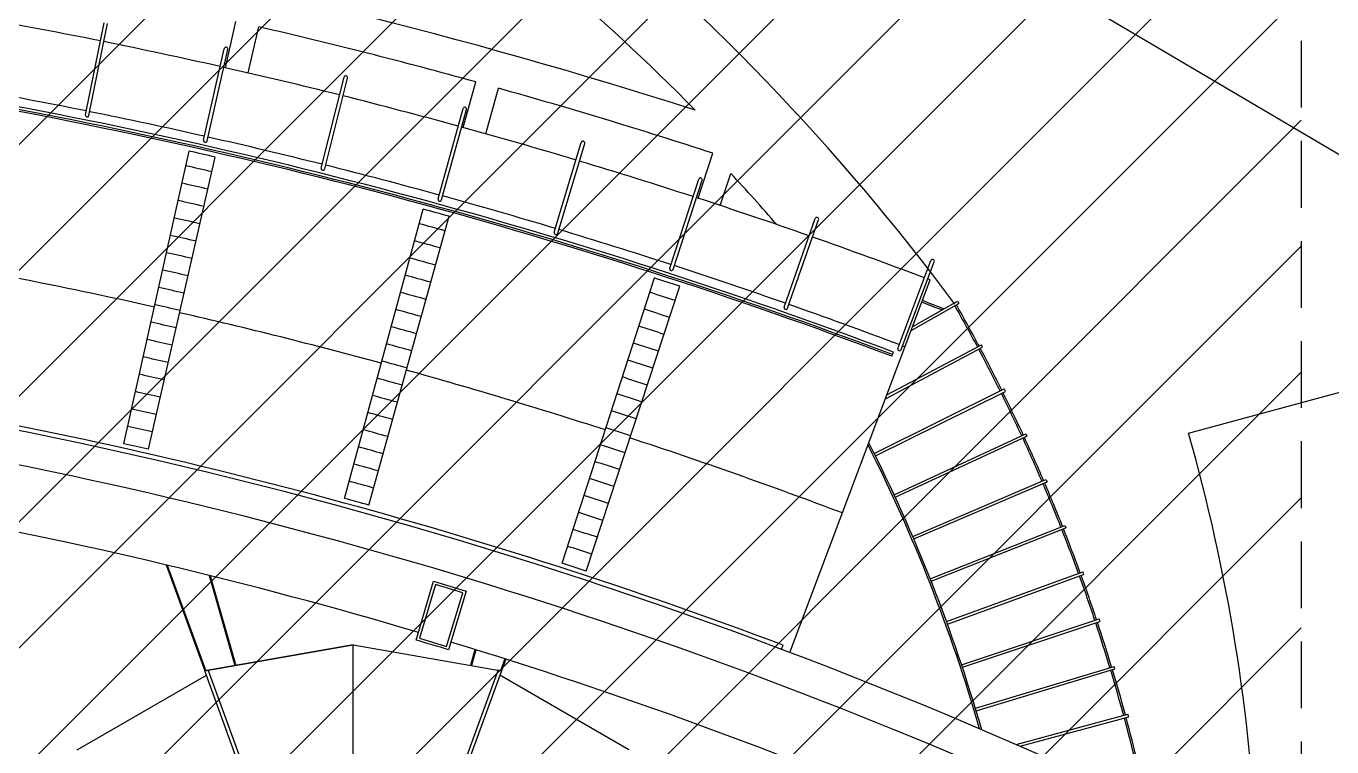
# Model space of a CAD drawing. Extents: x 23317406 to 24383751, y 42324270 to 43451021.
# Drawn here: x 24117578 to 24127362, y 43011568 to 43016968 of the extents above; entities that cross this region are included whole.
import ezdxf

# ---------------------------------------------------------------- set-up
doc = ezdxf.new("R2010")
doc.units = 0
doc.header["$MEASUREMENT"] = 0
doc.linetypes.add('DASHED', pattern=[0.75, 0.5, -0.25])
doc.layers.add('CT', color=9, linetype='CONTINUOUS')
doc.layers.add('墙', color=7, linetype='CONTINUOUS')

msp = doc.modelspace()

# ---------------------------------------------------------------- linework, layer by layer
at = {"layer": 'CT', "color": 6, "linetype": 'ByBlock'}
for p, q in [((24132685.25833, 43012885.96078, -1), (24118729.10529, 43021143.69129, -1)), ((24118022.01033, 43016303.42917, -1), (24118161.24283, 43016991.95929, -1)), ((24118048.14794, 43016298.1437, -1), (24118187.38044, 43016986.67382, -1)), ((24119071.61985, 43016656.11156, -1), (24119150.10883, 43017001.84753, -1)), ((24119241.10115, 43016617.24724, -1), (24119321.09669, 43016962.63774, -1)), ((24118907.79482, 43016113.97661, -1), (24119062.85156, 43016799.11661, -1)), ((24118933.80374, 43016108.09043, -1), (24119088.86048, 43016793.23043, -1)), ((24119788.97996, 43015904.16912, -1), (24119959.77865, 43016585.55538, -1)), ((24119814.84638, 43015897.68535, -1), (24119985.64507, 43016579.07161, -1)), ((24120853.72017, 43016208.13178, -1), (24120948.05059, 43016549.88557, -1)), ((24121021.23149, 43016161.50233, -1), (24121117.05095, 43016502.84162, -1)), ((24120665.09807, 43015674.11806, -1), (24120851.54806, 43016351.38892, -1)), ((24120690.80827, 43015667.04015, -1), (24120877.25826, 43016344.31101, -1)), ((24121535.68416, 43015423.94552, -1), (24121737.68649, 43016096.74154, -1)), ((24121561.22448, 43015416.27722, -1), (24121763.22681, 43016089.07323, -1)), ((24118309.98806, 43013839.16887, -1), (24118800.16385, 43016031.02737, -1)), ((24118493.88247, 43013797.551, -1), (24118995.23076, 43015986.88101, -1)), ((24122613.29495, 43015678.54322, -1), (24122723.26657, 43016015.5894, -1)), ((24122778.48072, 43015624.24762, -1), (24122858.23795, 43015865.12504, -1)), ((24122400.27617, 43015153.78428, -1), (24122617.72363, 43015821.74837, -1)), ((24122425.63306, 43015145.52966, -1), (24122643.08053, 43015813.49374, -1)), ((24119963.14725, 43013429.25988, -1), (24120553.76066, 43015596.21438, -1)), ((24120144.92956, 43013379.21594, -1), (24120746.58714, 43015543.13002, -1)), ((24123258.41522, 43014863.77773, -1), (24123491.1924, 43015526.55537, -1)), ((24123283.57523, 43014854.94116, -1), (24123516.35241, 43015517.7188, -1)), ((24124109.64586, 43014554.07977, -1), (24124357.62923, 43015211.31921, -1)), ((24124134.59564, 43014544.66596, -1), (24124382.579, 43015201.90539, -1)), ((24121595.67132, 43012943.6408, -1), (24122285.46865, 43015081.09153, -1)), ((24121774.95564, 43012885.277, -1), (24122475.64538, 43015019.18184, -1)), ((24123299.9876, 43012276.01922, -1), (24124352.73467, 43015066.15354, -1)), ((24124210.37355, 43014688.84861, -1), (24124565.695, 43014890.69928, -1)), ((24124221.42014, 43014718.12581, -1), (24124555.81616, 43014908.08918, -1)), ((24124555.81616, 43014908.08918, -1), (24124565.695, 43014890.69928, -1)), ((24124017.05611, 43014176.49229, -1), (24124745.17788, 43014563.6415, -1)), ((24124027.74766, 43014204.82848, -1), (24124735.78845, 43014581.30045, -1)), ((24124065.79366, 43014494.51099, -1), (24124070.50056, 43014506.98588, -1)), ((24124070.50056, 43014506.98588, -1), (24124077.56093, 43014525.69822, -1)), ((24124745.17788, 43014563.6415, -1), (24124735.78845, 43014581.30045, -1)), ((24126288.56962, 43013918.92291, -1), (24128021.84903, 43014387.19909, -1)), ((24123933.22435, 43013766.44297, -1), (24124906.56609, 43014249.61401, -1)), ((24123942.11706, 43013748.52874, -1), (24124915.45879, 43014231.69977, -1)), ((24124915.45879, 43014231.69977, -1), (24124906.56609, 43014249.61401, -1)), ((24124081.56274, 43013457.48314, -1), (24125068.01591, 43013913.28849, -1)), ((24125068.01591, 43013913.28849, -1), (24125076.40496, 43013895.13294, -1)), ((24124089.95179, 43013439.32759, -1), (24125076.40496, 43013895.13294, -1)), ((24124221.21664, 43013144.50191, -1), (24125220.01204, 43013572.58616, -1)), ((24124229.09547, 43013126.1192, -1), (24125227.89087, 43013554.20345, -1)), ((24125220.01204, 43013572.58616, -1), (24125227.89087, 43013554.20345, -1)), ((24124352.07713, 43012827.74334, -1), (24125362.43593, 43013227.77268, -1)), ((24125362.43593, 43013227.77268, -1), (24125369.79842, 43013209.17715, -1)), ((24124359.43962, 43012809.14781, -1), (24125369.79842, 43013209.17715, -1)), ((24118627.73966, 43012931.02356, -1), (24118916.65499, 43012137.2352, -1)), ((24118631.62412, 43012930.0971, -1), (24118919.98832, 43012137.82296, -1)), ((24118635.50876, 43012929.17015, -1), (24118923.32166, 43012138.41072, -1)), ((24118950.13378, 43012852.58525, -1), (24119142.1128, 43012176.9895, -1)), ((24118953.86206, 43012851.65982, -1), (24119145.41276, 43012177.57137, -1)), ((24118957.59046, 43012850.73392, -1), (24119148.71271, 43012178.15324, -1)), ((24124474.04218, 43012507.45443, -1), (24125495.17653, 43012879.11694, -1)), ((24124480.88259, 43012488.66058, -1), (24125502.01694, 43012860.32308, -1)), ((24125495.17653, 43012879.11694, -1), (24125502.01694, 43012860.32308, -1)), ((24120500.39553, 43012368.51229, -1), (24120631.25068, 43012809.64509, -1)), ((24120644.70475, 43012784.67395, -1), (24120525.25693, 43012381.99699, -1)), ((24120631.25068, 43012809.64509, -1), (24120875.90789, 43012735.70591, -1)), ((24120851.05268, 43012722.69891, -1), (24120644.70475, 43012784.67395, -1)), ((24120875.90789, 43012735.70591, -1), (24120742.26657, 43012295.89219, -1)), ((24120728.94462, 43012320.84117, -1), (24120851.05268, 43012722.69891, -1)), ((24124587.0167, 43012183.88493, -1), (24125618.13035, 43012526.89079, -1)), ((24124593.32968, 43012164.90741, -1), (24125624.44333, 43012507.91327, -1)), ((24125618.13035, 43012526.89079, -1), (24125624.44333, 43012507.91327, -1)), ((24120525.25693, 43012381.99699, -1), (24120728.94462, 43012320.84117, -1)), ((24120028.00333, 43012333.1959, -1), (24118916.65499, 43012137.2352, -1)), ((24120028.00333, 43012333.1959, -1), (24118916.65499, 43012137.2352, -1)), ((24118916.65499, 43012137.2352, -1), (24120028.00333, 43012333.1959, -1)), ((24120028.00333, 43012333.1959, -1), (24121139.35166, 43012137.2352, -1)), ((24120028.00333, 43012333.1959, -1), (24121139.35166, 43012137.2352, -1)), ((24120028.00333, 43010701.74381, -1), (24120028.00333, 43012333.1959, -1)), ((24120941.23219, 43012297.58576, -1), (24120907.29394, 43012178.15324, -1)), ((24120944.41706, 43012296.5989, -1), (24120910.59389, 43012177.57137, -1)), ((24120947.60185, 43012295.61175, -1), (24120913.89385, 43012176.9895, -1)), ((24123237.61317, 43012299.55375, -1), (24123249.38044, 43012330.74098, -1)), ((24119499.70294, 43010613.29225, -1), (24118941.71346, 43012146.35574, -1)), ((24121114.29319, 43012146.35574, -1), (24120556.30372, 43010613.29225, -1)), ((24121165.0879, 43012227.43695, -1), (24121132.685, 43012138.41072, -1)), ((24121168.26823, 43012226.42883, -1), (24121136.01833, 43012137.82296, -1)), ((24121171.44846, 43012225.42043, -1), (24121139.35166, 43012137.2352, -1)), ((24124690.91257, 43011857.28716, -1), (24125731.20149, 43012171.3689, -1)), ((24124696.69321, 43011838.14077, -1), (24125736.98213, 43012152.22251, -1)), ((24125736.98213, 43012152.22251, -1), (24125731.20149, 43012171.3689, -1)), ((24117961.10845, 43011547.06013, -1), (24118928.23153, 43012105.42891, -1)), ((24119474.64447, 43010604.17171, -1), (24118916.65499, 43012137.2352, -1)), ((24121139.35166, 43012137.2352, -1), (24120581.36219, 43010604.17171, -1)), ((24122094.8982, 43011547.06013, -1), (24121127.77512, 43012105.42891, -1)), ((24124996.99592, 43011585.33751, -1), (24125834.3018, 43011812.82849, -1)), ((24125026.24995, 43011572.56063, -1), (24125839.54558, 43011793.52816, -1)), ((24125839.54558, 43011793.52816, -1), (24125834.3018, 43011812.82849, -1))]:
    msp.add_line(p, q, dxfattribs=at)
at = {"layer": 'CT'}
for p, q in [((24114971.9315, 43013529.56895, -1), (24119049.85067, 43017607.48812, -1)), ((24114971.9315, 43012586.75991, -1), (24119992.65971, 43017607.48812, -1)), ((24114971.9315, 43011643.95087, -1), (24120935.46875, 43017607.48812, -1)), ((24114971.9315, 43010701.14182, -1), (24121878.27779, 43017607.48812, -1)), ((24114971.9315, 43009758.33278, -1), (24122821.08683, 43017607.48812, -1)), ((24114971.9315, 43008815.52374, -1), (24123763.89587, 43017607.48812, -1)), ((24114971.9315, 43007872.7147, -1), (24124706.70492, 43017607.48812, -1)), ((24114971.9315, 43006929.90566, -1), (24125649.51396, 43017607.48812, -1)), ((24115807.20427, 43006822.36939, -1), (24126592.323, 43017607.48812, -1)), ((24116750.01331, 43006822.36939, -1), (24127132.80326, 43017205.15934, -1)), ((24117692.82235, 43006822.36939, -1), (24127132.80326, 43016262.3503, -1)), ((24118635.63139, 43006822.36939, -1), (24127132.80326, 43015319.54125, -1)), ((24119578.44044, 43006822.36939, -1), (24127132.80326, 43014376.73221, -1)), ((24120521.24948, 43006822.36939, -1), (24127132.80326, 43013433.92317, -1)), ((24121495.92279, 43006822.36939, -1), (24127132.80326, 43012459.24986, -1))]:
    msp.add_line(p, q, dxfattribs=at)
at = {"layer": 'CT', "color": 1, "linetype": 'DASHED', "ltscale": 1000}
msp.add_line((24127132.80326, 43017607.48812, -1), (24127132.80326, 43006822.36939, -1), dxfattribs=at)
at = {"layer": 'CT', "color": 6, "linetype": 'ByBlock'}
for centre, radius, start, end in [((24110477.94418, 43004410.31074, -1), 17533.33333, 36.690018388, 65.296166877), ((24110477.94418, 43004410.31074, -1), 17000, 44.561493024, 64.826344573), ((24110241.90879, 42977762.13617, -1), 40504.84476, 72.249975341, 79.926442297), ((24110241.90879, 42977762.13617, -1), 39883.64476, 78.587134747, 79.868826124), ((24110241.90879, 42977762.13617, -1), 40238.17809, 74.569502615, 76.959710661), ((24110241.90879, 42977762.13617, -1), 39883.64476, 77.267134747, 78.548826124), ((24119075.85602, 43016796.17352, -1), 13.33333, 347.247980435, 167.247980435), ((24110241.90879, 42977762.13617, -1), 39883.64476, 75.947134747, 77.228826124), ((24119972.71186, 43016582.31349, -1), 13.33333, 345.927980435, 165.927980435), ((24110241.90879, 42977762.13617, -1), 39247.51143, 69.376642363, 80.453527172), ((24110241.90879, 42977762.13617, -1), 39260.84476, 69.376642363, 80.453527172), ((24110241.90879, 42977762.13617, -1), 39280.84476, 69.376601069, 80.453527172), ((24110241.90879, 42977762.13618, -1), 39348.17808, 78.587395406, 79.868565465), ((24110241.90879, 42977762.13617, -1), 40238.17809, 71.929502615, 74.319710661), ((24110241.90879, 42977762.13617, -1), 39883.64476, 74.627134747, 75.908826124), ((24120864.40316, 43016347.84997, -1), 13.33333, 344.607980435, 164.607980435), ((24118035.07914, 43016300.78643, -1), 13.33333, 168.567980435, 348.567980435), ((24110241.90879, 42977762.13618, -1), 39348.17808, 77.267395406, 78.548565464), ((24110241.90879, 42977762.13617, -1), 39883.64476, 73.307134747, 74.588826124), ((24118920.79928, 43016111.03352, -1), 13.33333, 167.247980435, 347.247980435), ((24110241.90879, 42977762.13618, -1), 39348.17808, 75.947395406, 77.228565464), ((24121750.45665, 43016092.90738, -1), 13.33333, 343.287980435, 163.287980435), ((24110241.90879, 42977762.13617, -1), 39214.17809, 77.10187042, 77.394090451), ((24110241.90879, 42977762.13617, -1), 39101.51143, 77.101449419, 77.394511451), ((24119801.91317, 43015900.92724, -1), 13.33333, 165.927980435, 345.927980435), ((24110241.90879, 42977762.13618, -1), 39348.17808, 74.627395405, 75.908565464), ((24110241.90879, 42977762.13617, -1), 39883.64476, 71.987134747, 73.268826124), ((24110477.94418, 43004410.31074, -1), 16866.66667, 41.023687091, 42.776412702), ((24110241.90879, 42977762.13617, -1), 38968.17809, 77.10187042, 77.395012822), ((24122630.40208, 43015817.62105, -1), 13.33333, 341.967980435, 161.967980435), ((24120677.95317, 43015670.5791, -1), 13.33333, 164.607980435, 344.607980435), ((24110241.90879, 42977762.13618, -1), 39348.17808, 73.307395405, 74.588565463), ((24110241.90879, 42977762.13617, -1), 39883.64476, 70.667134747, 71.948826124), ((24110241.90879, 42977762.13617, -1), 38834.84476, 77.10187042, 77.394090451), ((24110241.90879, 42977762.13617, -1), 39214.17809, 74.46187042, 74.754090451), ((24110241.90879, 42977762.13617, -1), 38701.51143, 77.099934943, 77.396025928), ((24110241.90879, 42977762.13617, -1), 39101.51143, 74.461449419, 74.754511451), ((24123503.77241, 43015522.13709, -1), 13.33333, 340.647980435, 160.647980435), ((24110241.90879, 42977762.13617, -1), 38568.17809, 77.10187042, 77.394090451), ((24121548.45432, 43015420.11137, -1), 13.33333, 163.287980435, 343.287980435), ((24110241.90879, 42977762.13618, -1), 39348.17808, 71.987395405, 73.268565463), ((24110241.90879, 42977762.13617, -1), 39883.64476, 69.347134747, 70.628826124), ((24110241.90879, 42977762.13617, -1), 38017.97809, 77.394090451, 80.65243561), ((24110241.90879, 42977762.13617, -1), 38968.17809, 74.460948048, 74.754090451), ((24110241.90879, 42977762.13617, -1), 38434.84476, 77.10187042, 77.394090451), ((24110241.90879, 42977762.13617, -1), 38834.84476, 74.46187042, 74.754090451), ((24124370.10411, 43015206.6123, -1), 13.33333, 339.327980435, 159.327980435), ((24110241.90879, 42977762.13617, -1), 38301.51143, 77.10187042, 77.394090451), ((24110241.90879, 42977762.13617, -1), 38701.51143, 74.459934943, 74.756025928), ((24110241.90879, 42977762.13617, -1), 39214.17809, 71.82187042, 72.114090451), ((24122412.95461, 43015149.65697, -1), 13.33333, 161.967980435, 341.967980435), ((24110241.90879, 42977762.13618, -1), 39348.17808, 70.667395404, 71.948565463), ((24110241.90879, 42977762.13617, -1), 38168.17809, 77.10187042, 77.394090451), ((24110241.90879, 42977762.13617, -1), 39883.64476, 69.280094653, 69.308826124), ((24110241.90879, 42977762.13617, -1), 38568.17809, 74.46187042, 74.754090451), ((24110241.90879, 42977762.13617, -1), 39101.51143, 71.821449419, 72.114511451), ((24110241.90879, 42977762.13618, -1), 39348.17808, 69.347395404, 70.628565462), ((24110241.90879, 42977762.13617, -1), 39704.8738, 69.048729002, 69.279879047), ((24110241.90879, 42977762.13617, -1), 39718.20713, 69.032904323, 69.279895195), ((24110241.90879, 42977762.13617, -1), 38034.84476, 77.10187042, 77.394090451), ((24110241.90879, 42977762.13617, -1), 38017.97809, 74.754090451, 77.10187042), ((24110241.90879, 42977762.13617, -1), 38434.84476, 74.46187042, 74.754090451), ((24110241.90879, 42977762.13617, -1), 38968.17809, 71.82187042, 72.115012822), ((24123270.99522, 43014859.35944, -1), 13.33333, 160.647980435, 340.647980435), ((24112944.30332, 43008300.3309, -1), 13326.66667, 28.042993336, 29.557006665), ((24112944.30332, 43008300.3309, -1), 13340, 28.042950364, 29.557049636), ((24110241.90879, 42977762.13617, -1), 37901.51143, 77.10187042, 77.394090451), ((24110241.90879, 42977762.13617, -1), 38301.51143, 74.46187042, 74.754090451), ((24110241.90879, 42977762.13617, -1), 38834.84476, 71.82187042, 72.114090451), ((24110241.90879, 42977762.13617, -1), 37768.17809, 77.10187042, 77.394090451), ((24110241.90879, 42977762.13617, -1), 38701.51143, 71.819934943, 72.116025928), ((24110241.90879, 42977762.13617, -1), 38168.17809, 74.46187042, 74.754090451), ((24124122.12075, 43014549.37287, -1), 13.33333, 159.327980435, 339.327980435), ((24110241.90879, 42977762.13618, -1), 39348.17808, 69.279443001, 69.308565463), ((24112944.30332, 43008300.3309, -1), 13326.66667, 26.442993335, 27.957006665), ((24112944.30332, 43008300.3309, -1), 13340, 26.442950364, 27.957049637), ((24110241.90879, 42977762.13617, -1), 37634.84476, 77.10187042, 77.394090451), ((24110241.90879, 42977762.13617, -1), 38034.84476, 74.46187042, 74.754090451), ((24110241.90879, 42977762.13617, -1), 38568.17809, 71.82187042, 72.114090451), ((24110241.90879, 42977762.13617, -1), 36901.51143, 62.727980435, 82.124399867), ((24110241.90879, 42977762.13617, -1), 37501.51143, 77.10187042, 77.394090451), ((24110241.90879, 42977762.13617, -1), 37901.51143, 74.46187042, 74.754090451), ((24110241.90879, 42977762.13617, -1), 38017.97809, 72.114090451, 74.46187042), ((24110241.90879, 42977762.13617, -1), 38434.84476, 71.82187042, 72.114090451), ((24110241.90879, 42977762.13617, -1), 37368.17809, 77.10187042, 77.394090451), ((24110241.90879, 42977762.13617, -1), 37768.17809, 74.46187042, 74.754090451), ((24110241.90879, 42977762.13617, -1), 38301.51143, 71.82187042, 72.114090451), ((24112944.30332, 43008300.3309, -1), 13326.66667, 24.842993335, 26.357006665), ((24112944.30332, 43008300.3309, -1), 13340, 24.842950363, 26.357049637), ((24110241.90879, 42977762.13617, -1), 36934.84476, 69.379689319, 80.450480216), ((24110241.90879, 42977762.13617, -1), 37234.84476, 77.10187042, 77.394090451), ((24110241.90879, 42977762.13617, -1), 37634.84476, 74.46187042, 74.754090451), ((24110241.90879, 42977762.13617, -1), 38168.17809, 71.82187042, 72.114090451), ((24110241.90879, 42977762.13617, -1), 37101.51143, 77.10187042, 77.394090451), ((24110241.90879, 42977762.13617, -1), 37501.51143, 74.46187042, 74.754090451), ((24110241.90879, 42977762.13617, -1), 38034.84476, 71.82187042, 72.114090451), ((24112954.19878, 43010133.66135, -1), 13861.22833, 2.499990412, 15.84778772), ((24110241.90879, 42977762.13617, -1), 36648.17809, 65.289808941, 79.960939145), ((24110241.90879, 42977762.13617, -1), 36968.17809, 77.10187042, 77.394090451), ((24110241.90879, 42977762.13617, -1), 37368.17809, 74.46187042, 74.754090451), ((24110241.90879, 42977762.13617, -1), 37901.51143, 71.82187042, 72.114090451), ((24110241.90879, 42977762.13617, -1), 38017.97809, 69.27774474, 71.82187042), ((24112944.30332, 43008300.3309, -1), 12260, 16.117457068, 26.810710817), ((24112944.30332, 43008300.3309, -1), 12273.33333, 16.066646379, 26.867755607), ((24112944.30332, 43008300.3309, -1), 13326.66667, 23.242993335, 24.757006665), ((24112944.30332, 43008300.3309, -1), 13340, 23.242950363, 24.757049636), ((24110241.90879, 42977762.13617, -1), 37234.84476, 74.46187042, 74.754090451), ((24110241.90879, 42977762.13617, -1), 37768.17809, 71.82187042, 72.114090451), ((24110241.90879, 42977762.13617, -1), 37101.51143, 74.46187042, 74.754090451), ((24110241.90879, 42977762.13617, -1), 37634.84476, 71.82187042, 72.114090451), ((24112944.30332, 43008300.3309, -1), 13326.66667, 21.642993335, 23.157006665), ((24112944.30332, 43008300.3309, -1), 13340, 21.642950363, 23.157049636), ((24110241.90879, 42977762.13617, -1), 36968.17809, 74.46187042, 74.754090451), ((24110241.90879, 42977762.13617, -1), 37501.51143, 71.82187042, 72.114090451), ((24110241.90879, 42977762.13617, -1), 36154.84476, 73.488398316, 79.744808924), ((24110241.90879, 42977762.13617, -1), 37368.17809, 71.82187042, 72.114090451), ((24110241.90879, 42977762.13617, -1), 37234.84476, 71.82187042, 72.114090451), ((24112944.30332, 43008300.3309, -1), 13326.66667, 20.042993335, 21.557006665), ((24112944.30332, 43008300.3309, -1), 13340, 20.042950363, 21.557049636), ((24110241.90879, 42977762.13617, -1), 37101.51143, 71.82187042, 72.114090451), ((24110241.90879, 42977762.13617, -1), 36968.17809, 71.82187042, 72.114090451), ((24112944.30332, 43008300.3309, -1), 13326.66667, 18.442993335, 19.957006665), ((24112944.30332, 43008300.3309, -1), 13340, 18.442950363, 19.957049636), ((24112944.30332, 43008300.3309, -1), 13326.66667, 16.842993335, 18.357006665), ((24112944.30332, 43008300.3309, -1), 13340, 16.842950363, 18.357049636), ((24110241.90879, 42977762.13617, -1), 36094.84476, 73.087544993, 73.488415878), ((24110241.90879, 42977762.13617, -1), 36154.84476, 66.867303523, 73.087562554), ((24112944.30332, 43008300.3309, -1), 13326.66667, 15.242993335, 16.757006665), ((24112944.30332, 43008300.3309, -1), 13340, 15.242950363, 16.757049636), ((24112944.30332, 43008300.3309, -1), 13326.66667, 13.642993335, 15.157006665), ((24112944.30332, 43008300.3309, -1), 13340, 13.642950363, 15.157049636)]:
    msp.add_arc(centre, radius, start, end, dxfattribs=at)
at = {"layer": '墙', "ltscale": 5000}
for start, end in [(67.1172342395, 67.1172342395), (66.2587266313, 66.2587266313), (64.4772342395, 64.4772342395), (64.9387266313, 64.9387266313)]:
    msp.add_arc((23850578.58196, 42857442.58139), 533172.67138, start, end, dxfattribs=at)
at = {"layer": '墙'}
for centre, start, end in [((23850634.74669, 42857737.27781), 79.4743453394, 79.4743453394), ((23850639.30178, 42857736.37231), 78.1227654233, 78.1227654233), ((23850644.55659, 42857735.23786), 77.5606287088, 77.5606287088), ((23850649.0789, 42857734.18074), 76.2090487927, 76.2090487927)]:
    msp.add_arc(centre, 530172.67138, start, end, dxfattribs=at)

doc.saveas('drawing.dxf')
